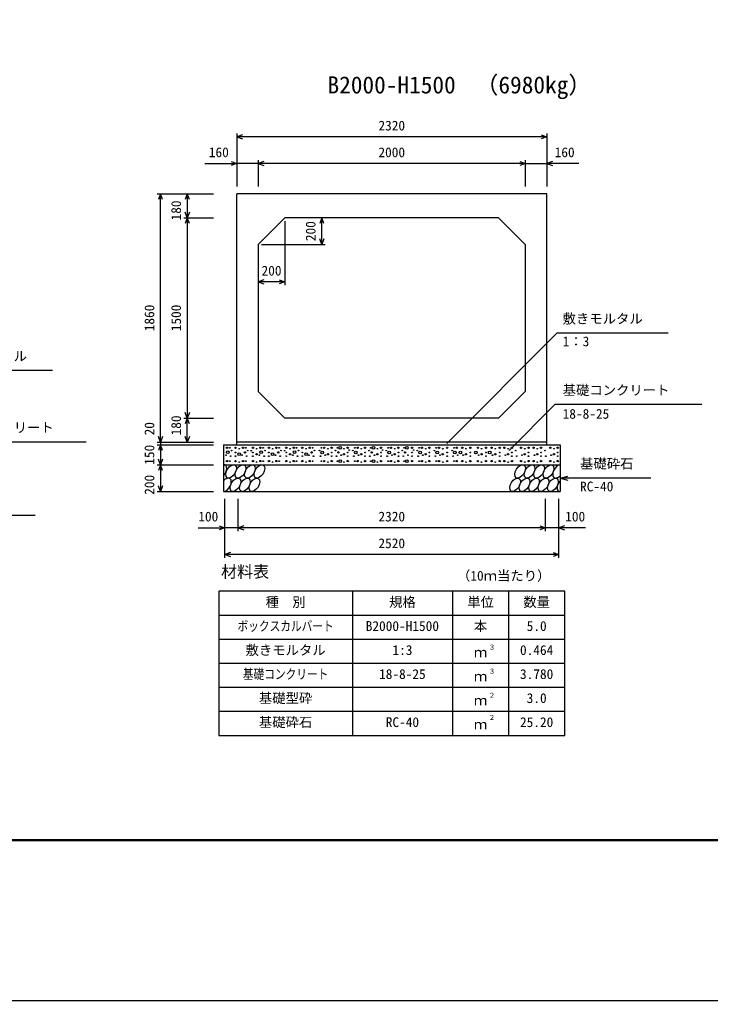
# Model space of a CAD drawing. Units: millimetres, scale not verified. Extents: x -50400 to 50400, y -17820 to 17820.
# Drawn here: x 9873 to 15045, y -17820 to -10474 of the extents above; entities that cross this region are included whole.
import ezdxf
from ezdxf.enums import TextEntityAlignment as Align

# ---------------------------------------------------------------- set-up
doc = ezdxf.new("R2010")
doc.units = ezdxf.units.MM
doc.header["$LTSCALE"] = 60
for name, color, linetype, lineweight in [('0-0_DIM', 7, 'Continuous', 25), ('0-1_Defpoints', 5, 'Continuous', 25), ('0-2_HATCH', 6, 'Continuous', 25), ('0-3_HYO', 3, 'Continuous', 25), ('0-4_HYO2', 4, 'Continuous', 25), ('0-5_OUTLINE', 3, 'Continuous', 25), ('0-7_TXT', 7, 'Continuous', 25), ('0-8_WAKU', 3, 'Continuous', 25)]:
    doc.layers.add(name, color=color, linetype=linetype, lineweight=lineweight)
doc.styles.add('ＭＳ ゴシック', font='')
doc.styles.get('ＭＳ ゴシック').set_extended_font_data('MS Gothic')

msp = doc.modelspace()

# ---------------------------------------------------------------- linework, layer by layer
at = {"layer": '0-0_DIM'}
for p, q in [((11499.98, -11326.22), (11499.98, -11723.11)), ((13819.98, -11351.22), (11499.98, -11351.22)), ((13819.98, -11326.22), (13819.98, -11723.11)), ((11659.98, -11526.22), (11659.98, -11723.11)), ((13659.98, -11526.22), (13659.98, -11723.11)), ((11259.24, -11551.22), (11499.98, -11551.22)), ((11659.98, -11551.22), (11499.98, -11551.22)), ((13659.98, -11551.22), (11659.98, -11551.22)), ((13659.98, -11551.22), (13819.98, -11551.22)), ((14060.73, -11551.22), (13819.98, -11551.22)), ((10903.88, -11778.11), (11324.98, -11778.11)), ((10928.88, -13638.11), (10928.88, -11778.11)), ((11128.88, -11778.11), (11128.88, -11958.11)), ((11103.88, -11958.11), (11324.98, -11958.11)), ((11128.88, -11958.11), (11128.88, -13458.11)), ((12136.05, -12158.11), (12136.05, -11958.11)), ((11859.98, -11983.11), (11859.98, -12462.83)), ((11684.98, -12158.11), (12161.05, -12158.11)), ((11859.98, -12437.83), (11659.98, -12437.83)), ((13071.17, -13647.69), (13896.48, -12822.38)), ((14728.89, -12822.38), (13896.48, -12822.38)), ((10118.89, -13102.38), (9286.48, -13102.38)), ((13538.01, -13701.84), (13882.07, -13357.78)), ((14981.62, -13357.78), (13882.07, -13357.78)), ((11103.88, -13458.11), (11324.98, -13458.11)), ((11128.88, -13638.11), (11128.88, -13458.11)), ((10371.62, -13637.78), (9272.07, -13637.78)), ((10903.88, -13638.11), (11324.98, -13638.11)), ((10903.88, -13658.11), (11324.98, -13658.11)), ((10928.88, -13638.11), (10928.88, -13658.11)), ((10928.88, -13658.11), (10928.88, -13808.11)), ((10903.88, -13808.11), (11324.98, -13808.11)), ((10928.88, -13808.11), (10928.88, -14008.11)), ((13919.98, -13908.11), (13977.94, -13892.58)), ((14599.79, -13908.11), (13919.98, -13908.11)), ((13919.98, -13908.11), (13977.94, -13923.64)), ((10903.88, -14008.11), (11324.98, -14008.11)), ((11409.98, -14504.72), (11409.98, -14063.11)), ((11509.98, -14304.72), (11509.98, -14063.11)), ((13809.98, -14304.72), (13809.98, -14063.11)), ((13809.98, -14304.72), (13809.98, -14063.11)), ((13909.98, -14504.72), (13909.98, -14063.11)), ((9989.79, -14188.11), (9309.98, -14188.11)), ((11210.44, -14279.72), (11409.98, -14279.72)), ((11509.98, -14279.72), (11409.98, -14279.72)), ((13809.98, -14279.72), (11509.98, -14279.72)), ((13909.98, -14279.72), (13809.98, -14279.72)), ((14109.53, -14279.72), (13909.98, -14279.72)), ((13909.98, -14479.72), (11409.98, -14479.72))]:
    msp.add_line(p, q, dxfattribs=at)
for points in [[(11542.27, -11335.83), (11499.98, -11351.22), (11542.27, -11366.61)], [(13777.7, -11335.83), (13819.98, -11351.22), (13777.7, -11366.61)], [(11457.7, -11535.83), (11499.98, -11551.22), (11457.7, -11566.61)], [(11702.27, -11535.83), (11659.98, -11551.22), (11702.27, -11566.61)], [(13617.7, -11535.83), (13659.98, -11551.22), (13617.7, -11566.61)], [(13862.27, -11535.83), (13819.98, -11551.22), (13862.27, -11566.61)], [(10944.27, -11820.4), (10928.88, -11778.11), (10913.49, -11820.4)], [(11144.27, -11820.4), (11128.88, -11778.11), (11113.49, -11820.4)], [(11144.27, -11915.83), (11128.88, -11958.11), (11113.49, -11915.83)], [(11144.27, -12000.4), (11128.88, -11958.11), (11113.49, -12000.4)], [(12151.44, -12000.4), (12136.05, -11958.11), (12120.66, -12000.4)], [(12151.44, -12115.83), (12136.05, -12158.11), (12120.66, -12115.83)], [(11702.27, -12422.44), (11659.98, -12437.83), (11702.27, -12453.22)], [(11817.7, -12422.44), (11859.98, -12437.83), (11817.7, -12453.22)], [(11144.27, -13415.83), (11128.88, -13458.11), (11113.49, -13415.83)], [(11144.27, -13500.4), (11128.88, -13458.11), (11113.49, -13500.4)], [(10944.27, -13595.83), (10928.88, -13638.11), (10913.49, -13595.83)], [(10944.27, -13700.4), (10928.88, -13658.11), (10913.49, -13700.4)], [(11144.27, -13595.83), (11128.88, -13638.11), (11113.49, -13595.83)], [(10944.27, -13765.83), (10928.88, -13808.11), (10913.49, -13765.83)], [(10944.27, -13850.4), (10928.88, -13808.11), (10913.49, -13850.4)], [(10944.27, -13965.83), (10928.88, -14008.11), (10913.49, -13965.83)], [(11367.7, -14264.33), (11409.98, -14279.72), (11367.7, -14295.12)], [(11552.27, -14264.33), (11509.98, -14279.72), (11552.27, -14295.12)], [(13767.7, -14264.33), (13809.98, -14279.72), (13767.7, -14295.12)], [(13952.27, -14264.33), (13909.98, -14279.72), (13952.27, -14295.12)], [(11452.27, -14464.33), (11409.98, -14479.72), (11452.27, -14495.12)], [(13867.7, -14464.33), (13909.98, -14479.72), (13867.7, -14495.12)]]:
    msp.add_lwpolyline(points, dxfattribs=at)
at = {"layer": '0-1_Defpoints'}
msp.add_lwpolyline([(0, -17820), (50400, -17820), (50400, 17820), (0, 17820)], close=True, dxfattribs=at)
at = {"layer": '0-2_HATCH'}
for centre, radius in [((11419.01, -13736.09), 2.5), ((11426.02, -13680.93), 5), ((11432.56, -13713.95), 10), ((11447.05, -13680.93), 2.5), ((11461.07, -13701.95), 2.5), ((11489.95, -13680.06), 5), ((11489.95, -13715.95), 2.5), ((11517.99, -13729.08), 10), ((11517.99, -13687.94), 2.5), ((11539.01, -13736.09), 2.5), ((11546.02, -13680.93), 5), ((11560.04, -13715.95), 5), ((11567.05, -13680.93), 2.5), ((11581.07, -13701.95), 2.5), ((11607.53, -13702.85), 2.5), ((11619.95, -13680.06), 5), ((11619.95, -13715.95), 2.5), ((11647.99, -13729.08), 5), ((11647.99, -13687.94), 2.5), ((11669.01, -13736.09), 2.5), ((11676.02, -13680.93), 5), ((11682.56, -13713.95), 10), ((11697.05, -13680.93), 2.5), ((11711.07, -13701.95), 2.5), ((11739.95, -13680.06), 5), ((11739.95, -13715.95), 2.5), ((11767.99, -13729.08), 10), ((11767.99, -13687.94), 2.5), ((11789.01, -13736.09), 2.5), ((11796.02, -13680.93), 5), ((11810.04, -13715.95), 5), ((11817.05, -13680.93), 2.5), ((11831.07, -13701.95), 2.5), ((11857.53, -13702.85), 2.5), ((11869.95, -13680.06), 5), ((11869.95, -13715.95), 2.5), ((11897.99, -13729.08), 5), ((11897.99, -13687.94), 2.5), ((11919.01, -13736.09), 2.5), ((11926.02, -13680.93), 5), ((11932.56, -13713.95), 10), ((11947.05, -13680.93), 2.5), ((11961.07, -13701.95), 2.5), ((11989.95, -13680.06), 5), ((11989.95, -13715.95), 2.5), ((12017.99, -13729.08), 10), ((12017.99, -13687.94), 2.5), ((12039.01, -13736.09), 2.5), ((12046.02, -13680.93), 5), ((12060.04, -13715.95), 5), ((12067.05, -13680.93), 2.5), ((12081.07, -13701.95), 2.5), ((12118.89, -13701.95), 2.5), ((12139.92, -13715.95), 10), ((12132.91, -13680.93), 2.5), ((12153.94, -13680.93), 5), ((12160.95, -13736.09), 2.5), ((12181.98, -13729.08), 5), ((12181.98, -13687.94), 2.5), ((12210.01, -13680.06), 5), ((12210.01, -13715.95), 2.5), ((12238.89, -13701.95), 2.5), ((12252.91, -13680.93), 2.5), ((12259.92, -13715.95), 5), ((12273.94, -13680.93), 10), ((12280.95, -13736.09), 2.5), ((12301.98, -13729.08), 5), ((12301.98, -13687.94), 2.5), ((12330.01, -13680.06), 5), ((12330.01, -13715.95), 2.5), ((12341.35, -13697.63), 2.5), ((12368.89, -13701.95), 2.5), ((12389.92, -13715.95), 10), ((12382.91, -13680.93), 2.5), ((12403.94, -13680.93), 5), ((12410.95, -13736.09), 2.5), ((12431.98, -13729.08), 5), ((12431.98, -13687.94), 2.5), ((12460.01, -13680.06), 5), ((12460.01, -13715.95), 2.5), ((12488.89, -13701.95), 2.5), ((12502.91, -13680.93), 2.5), ((12509.92, -13715.95), 5), ((12523.94, -13680.93), 10), ((12530.95, -13736.09), 2.5), ((12551.98, -13729.08), 5), ((12551.98, -13687.94), 2.5), ((12580.01, -13680.06), 5), ((12580.01, -13715.95), 2.5), ((12591.35, -13697.63), 2.5), ((12618.89, -13701.95), 2.5), ((12639.92, -13715.95), 10), ((12632.91, -13680.93), 2.5), ((12653.94, -13680.93), 5), ((12660.95, -13736.09), 2.5), ((12681.98, -13729.08), 5), ((12681.98, -13687.94), 2.5), ((12710.01, -13680.06), 5), ((12710.01, -13715.95), 2.5), ((12738.89, -13701.95), 2.5), ((12752.91, -13680.93), 2.5), ((12759.92, -13715.95), 5), ((12773.94, -13680.93), 10), ((12780.95, -13736.09), 2.5), ((12811.84, -13680.06), 5), ((12811.84, -13715.95), 2.5), ((12823.18, -13697.63), 2.5), ((12850.71, -13701.95), 2.5), ((12871.74, -13715.95), 10), ((12864.73, -13680.93), 2.5), ((12885.76, -13680.93), 5), ((12892.77, -13736.09), 2.5), ((12913.8, -13729.08), 5), ((12913.8, -13687.94), 2.5), ((12941.84, -13680.06), 5), ((12941.84, -13715.95), 2.5), ((12978.78, -13701.95), 2.5), ((12999.81, -13715.95), 10), ((12992.79, -13680.93), 2.5), ((13013.83, -13680.93), 5), ((13020.83, -13736.09), 2.5), ((13041.86, -13729.08), 5), ((13041.86, -13687.94), 2.5), ((13074.77, -13680.06), 5), ((13074.77, -13715.95), 2.5), ((13111.7, -13701.95), 2.5), ((13132.73, -13715.95), 10), ((13125.72, -13680.93), 2.5), ((13146.75, -13680.93), 5), ((13153.76, -13736.09), 2.5), ((13173.4, -13715.95), 10), ((13187.42, -13680.93), 5), ((13194.43, -13736.09), 2.5), ((13215.46, -13729.08), 5), ((13215.46, -13687.94), 2.5), ((13248.36, -13680.06), 5), ((13248.36, -13715.95), 2.5), ((13290.25, -13715.95), 10), ((13304.27, -13680.93), 5), ((13311.27, -13736.09), 2.5), ((13332.3, -13729.08), 5), ((13332.3, -13687.94), 2.5), ((13365.2, -13680.06), 5), ((13365.2, -13715.95), 2.5), ((13392.94, -13715.95), 10), ((13406.96, -13680.93), 5), ((13413.97, -13736.09), 2.5), ((13435, -13729.08), 5), ((13435, -13687.94), 2.5), ((13467.9, -13680.06), 5), ((13467.9, -13715.95), 2.5), ((13503.17, -13680.93), 5), ((13510.17, -13736.09), 2.5), ((13531.2, -13729.08), 5), ((13531.2, -13687.94), 2.5), ((13559.24, -13680.06), 5), ((13559.24, -13715.95), 2.5), ((13588.12, -13701.95), 2.5), ((13627.98, -13680.93), 5), ((13634.99, -13736.09), 2.5), ((13656.02, -13729.08), 5), ((13656.02, -13687.94), 2.5), ((13684.06, -13680.06), 5), ((13684.06, -13715.95), 2.5), ((13721.62, -13680.93), 5), ((13728.63, -13736.09), 2.5), ((13749.66, -13729.08), 5), ((13749.66, -13687.94), 2.5), ((13777.7, -13680.06), 5), ((13777.7, -13715.95), 2.5), ((13806.57, -13701.95), 2.5), ((13846.44, -13680.93), 5), ((13853.45, -13736.09), 2.5), ((13874.47, -13729.08), 5), ((13874.47, -13687.94), 2.5), ((13902.51, -13680.06), 5), ((13902.51, -13715.95), 2.5), ((11426.02, -13780.93), 5), ((11447.05, -13780.93), 2.5), ((11454.06, -13743.96), 2.5), ((11489.95, -13780.06), 5), ((11489.95, -13743.96), 2.5), ((11517.99, -13787.94), 2.5), ((11546.02, -13780.93), 5), ((11567.05, -13780.93), 2.5), ((11574.06, -13743.96), 2.5), ((11619.95, -13780.06), 5), ((11619.95, -13743.96), 2.5), ((11647.99, -13787.94), 2.5), ((11676.02, -13780.93), 5), ((11697.05, -13780.93), 2.5), ((11704.06, -13743.96), 2.5), ((11739.95, -13780.06), 5), ((11739.95, -13743.96), 2.5), ((11767.99, -13787.94), 2.5), ((11796.02, -13780.93), 5), ((11817.05, -13780.93), 2.5), ((11824.06, -13743.96), 2.5), ((11869.95, -13780.06), 5), ((11869.95, -13743.96), 2.5), ((11897.99, -13787.94), 2.5), ((11926.02, -13780.93), 5), ((11947.05, -13780.93), 2.5), ((11954.06, -13743.96), 2.5), ((11989.95, -13780.06), 5), ((11989.95, -13743.96), 2.5), ((12017.99, -13787.94), 2.5), ((12046.02, -13780.93), 5), ((12067.05, -13780.93), 2.5), ((12074.06, -13743.96), 2.5), ((12125.9, -13743.96), 2.5), ((12132.91, -13780.93), 2.5), ((12153.94, -13780.93), 5), ((12181.98, -13787.94), 2.5), ((12210.01, -13780.06), 5), ((12210.01, -13743.96), 2.5), ((12245.9, -13743.96), 2.5), ((12252.91, -13780.93), 2.5), ((12273.94, -13780.93), 10), ((12301.98, -13787.94), 2.5), ((12330.01, -13780.06), 5), ((12330.01, -13743.96), 2.5), ((12375.9, -13743.96), 2.5), ((12382.91, -13780.93), 2.5), ((12403.94, -13780.93), 5), ((12431.98, -13787.94), 2.5), ((12460.01, -13780.06), 5), ((12460.01, -13743.96), 2.5), ((12495.9, -13743.96), 2.5), ((12502.91, -13780.93), 2.5), ((12523.94, -13780.93), 10), ((12551.98, -13787.94), 2.5), ((12580.01, -13780.06), 5), ((12580.01, -13743.96), 2.5), ((12625.9, -13743.96), 2.5), ((12632.91, -13780.93), 2.5), ((12653.94, -13780.93), 5), ((12681.98, -13787.94), 2.5), ((12710.01, -13780.06), 5), ((12710.01, -13743.96), 2.5), ((12745.9, -13743.96), 2.5), ((12752.91, -13780.93), 2.5), ((12773.94, -13780.93), 10), ((12811.84, -13780.06), 5), ((12811.84, -13743.96), 2.5), ((12857.72, -13743.96), 2.5), ((12864.73, -13780.93), 2.5), ((12885.76, -13780.93), 5), ((12913.8, -13787.94), 2.5), ((12941.84, -13780.06), 5), ((12941.84, -13743.96), 2.5), ((12985.79, -13743.96), 2.5), ((12992.79, -13780.93), 2.5), ((13013.83, -13780.93), 5), ((13041.86, -13787.94), 2.5), ((13074.77, -13780.06), 5), ((13074.77, -13743.96), 2.5), ((13118.71, -13743.96), 2.5), ((13125.72, -13780.93), 2.5), ((13146.75, -13780.93), 5), ((13187.42, -13780.93), 5), ((13215.46, -13787.94), 2.5), ((13248.36, -13780.06), 5), ((13248.36, -13743.96), 2.5), ((13304.27, -13780.93), 5), ((13332.3, -13787.94), 2.5), ((13365.2, -13780.06), 5), ((13365.2, -13743.96), 2.5), ((13406.96, -13780.93), 5), ((13435, -13787.94), 2.5), ((13467.9, -13780.06), 5), ((13467.9, -13743.96), 2.5), ((13503.17, -13780.93), 5), ((13531.2, -13787.94), 2.5), ((13559.24, -13780.06), 5), ((13559.24, -13743.96), 2.5), ((13595.13, -13743.96), 2.5), ((13627.98, -13780.93), 5), ((13656.02, -13787.94), 2.5), ((13684.06, -13780.06), 5), ((13684.06, -13743.96), 2.5), ((13721.62, -13780.93), 5), ((13749.66, -13787.94), 2.5), ((13777.7, -13780.06), 5), ((13777.7, -13743.96), 2.5), ((13813.58, -13743.96), 2.5), ((13846.44, -13780.93), 5), ((13874.47, -13787.94), 2.5), ((13902.51, -13780.06), 5), ((13902.51, -13743.96), 2.5)]:
    msp.add_circle(centre, radius, dxfattribs=at)
for centre, start_param, end_param in [((11385.33, -13858.12), 4.3355439, 6.7245934), ((13904.54, -13858.12), 0.4199491, 4.357003), ((11418.58, -13958.11), 3.4740877, 7.5860497), ((13937.79, -13958.11), 1.2805297, 3.4964223)]:
    msp.add_ellipse(centre, major_axis=(29.09, 47.08), ratio=0.5792, start_param=start_param, end_param=end_param, dxfattribs=at)
for centre in [(11456.29, -13858.12), (11527.24, -13858.12), (11598.2, -13858.12), (11669.15, -13858.12), (13620.71, -13858.12), (13691.67, -13858.12), (13762.63, -13858.12), (13833.58, -13858.12), (11489.53, -13958.11), (11560.49, -13958.11), (11631.45, -13958.11), (13583.01, -13958.11), (13653.96, -13958.11), (13724.92, -13958.11), (13795.87, -13958.11), (13866.83, -13958.11)]:
    msp.add_ellipse(centre, major_axis=(29.09, 47.08), ratio=0.5792, dxfattribs=at)
at = {"layer": '0-3_HYO'}
for p, q in [((12364.98, -14754.72), (12364.98, -15834.72)), ((13114.98, -14754.72), (13114.98, -15834.72)), ((13534.98, -14754.72), (13534.98, -15834.72)), ((11364.98, -14934.72), (13954.98, -14934.72))]:
    msp.add_line(p, q, dxfattribs=at)
msp.add_lwpolyline([(11364.98, -15834.72), (13954.98, -15834.72), (13954.98, -14754.72), (11364.98, -14754.72)], close=True, dxfattribs=at)
at = {"layer": '0-4_HYO2'}
for p, q in [((11364.98, -15114.72), (13954.98, -15114.72)), ((11364.98, -15294.72), (13954.98, -15294.72)), ((11364.98, -15474.72), (13954.98, -15474.72)), ((11364.98, -15654.72), (13954.98, -15654.72))]:
    msp.add_line(p, q, dxfattribs=at)
at = {"layer": '0-5_OUTLINE'}
for p, q in [((13819.98, -11778.11), (11499.98, -11778.11)), ((11499.98, -13658.11), (11499.98, -11778.11)), ((13819.98, -13658.11), (13819.98, -11778.11)), ((11659.98, -12158.11), (11859.98, -11958.11)), ((13459.98, -11958.11), (11859.98, -11958.11)), ((13459.98, -11958.11), (13659.98, -12158.11)), ((11659.98, -12158.11), (11659.98, -13258.11)), ((11859.98, -13458.11), (11659.98, -13258.11)), ((13459.98, -13458.11), (11859.98, -13458.11)), ((11399.98, -13658.11), (11399.98, -14008.11)), ((11399.98, -13658.11), (13919.98, -13658.11)), ((13819.98, -13638.11), (11499.98, -13638.11)), ((13919.98, -13658.11), (13919.98, -14008.11)), ((11399.98, -13808.11), (13919.98, -13808.11)), ((11399.98, -14008.11), (13919.98, -14008.11))]:
    msp.add_line(p, q, dxfattribs=at)
msp.add_lwpolyline([(13659.98, -12158.11), (13659.98, -13258.11), (13459.98, -13458.11)], dxfattribs=at)
at = {"layer": '0-8_WAKU', "lineweight": 50}
msp.add_lwpolyline([(1200, -16620), (49200, -16620), (49200, 16620), (1200, 16620)], close=True, dxfattribs=at)

# ---------------------------------------------------------------- texts
at = {"layer": '0-0_DIM', "style": 'ＭＳ ゴシック'}
for s, p in [('2320', (12559.98, -11326.22)), ('160', (11290.34, -11526.22)), ('2000', (12559.98, -11526.22)), ('160', (13879.62, -11526.22)), ('200', (11684.98, -12412.83)), ('敷きモルタル', (13939.33, -12772.38)), ('1：3', (13939.33, -12942.5)), ('敷きモルタル', (9329.33, -13052.38)), ('基礎コンクリート', (13939.33, -13307.78)), ('18-8-25', (13939.33, -13485.41)), ('基礎コンクリート', (9329.33, -13587.78)), ('基礎砕石', (14069.72, -13858.11)), ('RC-40', (14069.72, -14029.49)), ('100', (11211.34, -14254.72)), ('2320', (12559.98, -14254.72)), ('100', (13958.62, -14254.72)), ('2520', (12559.98, -14454.72))]:
    msp.add_text(s, height=73.31, dxfattribs=at).set_placement(p, align=Align.BOTTOM_LEFT)
for s, p in [('180', (11103.88, -11978.11)), ('200', (12111.05, -12133.11)), ('1860', (10903.88, -12808.11)), ('1500', (11103.88, -12808.11)), ('20', (10903.88, -13588.04)), ('180', (11103.88, -13588.11)), ('150', (10903.88, -13808.11)), ('200', (10903.88, -14033.11))]:
    msp.add_text(s, height=73.31, rotation=90, dxfattribs=at).set_placement(p, align=Align.BOTTOM_LEFT)
at = {"layer": '0-7_TXT', "style": 'ＭＳ ゴシック'}
for s, height, p in [('B2000-H1500', 128.3, (12178.73, -11065.61)), ('（6980kg）', 128.3, (13283.57, -11065.61)), ('材料表', 87.98, (11381.65, -14679.72)), ('（10ｍ当たり）', 73.31, (13148.31, -14698.06)), ('種\u3000別', 73.31, (11714.98, -14894.72)), ('規格', 73.31, (12639.98, -14894.72)), ('単位', 73.31, (13224.98, -14894.72)), ('数量', 73.31, (13644.98, -14894.72)), ('B2000-H1500', 73.31, (12464.98, -15074.72)), ('本', 73.31, (13274.98, -15074.72)), ('5.0', 73.31, (13669.98, -15074.72)), ('敷きモルタル', 73.31, (11564.98, -15254.72)), ('1:3', 73.31, (12664.98, -15254.72)), ('ｍ', 73.31, (13274.98, -15271.39)), ('３', 36.66, (13384.22, -15204.11)), ('0.464', 73.31, (13619.98, -15254.72)), ('18-8-25', 73.31, (12564.98, -15434.72)), ('３', 36.66, (13384.22, -15384.11)), ('3.780', 73.31, (13619.98, -15434.72)), ('ｍ', 73.31, (13274.98, -15451.39)), ('基礎型砕', 73.31, (11664.98, -15614.72)), ('ｍ', 73.31, (13274.98, -15631.39)), ('２', 36.66, (13384.22, -15564.11)), ('3.0', 73.31, (13669.98, -15614.72)), ('基礎砕石', 73.31, (11664.98, -15794.72)), ('RC-40', 73.31, (12614.98, -15794.72)), ('２', 36.66, (13384.22, -15730.78)), ('25.20', 73.31, (13619.98, -15794.72)), ('ｍ', 73.31, (13274.98, -15811.39))]:
    msp.add_text(s, height=height, dxfattribs=at).set_placement(p, align=Align.BOTTOM_LEFT)
at = {"layer": '0-7_TXT', "style": 'ＭＳ ゴシック', "width": 0.8}
for s, p in [('ボックスカルバート', (11504.98, -15074.72)), ('基礎コンクリート', (11544.98, -15434.72))]:
    msp.add_text(s, height=73.31, dxfattribs=at).set_placement(p, align=Align.BOTTOM_LEFT)

doc.saveas('drawing.dxf')
